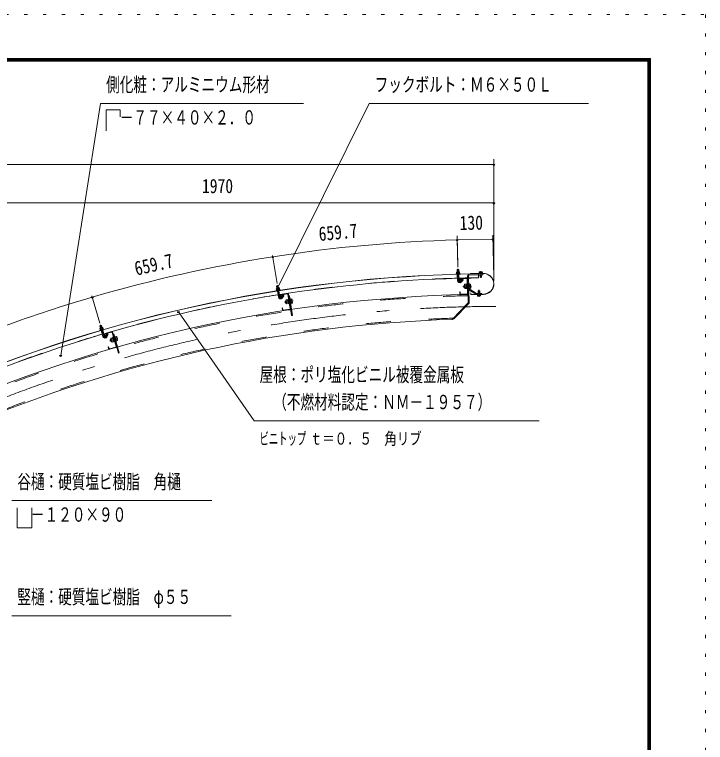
# Model space of a CAD drawing. Units: millimetres, scale not verified. Extents: x -31546 to 31551, y -14700 to 14700.
# Drawn here: x 22726 to 31551, y 5408 to 14700 of the extents above; entities that cross this region are included whole.
import ezdxf
from ezdxf.enums import TextEntityAlignment as Align

# ---------------------------------------------------------------- set-up
doc = ezdxf.new("R2010")
doc.units = ezdxf.units.MM
doc.header["$LTSCALE"] = 80
for name, pattern in [('USER2', [10, 4, -6]), ('USER3', [24, 12, -5, 2, -5]), ('USER4', [3, 0.5, -2.5])]:
    doc.linetypes.add(name, pattern=pattern)
for name, color, linetype, lineweight in [('0-6_2-02BOLD', 7, 'Continuous', 18), ('0-7_2-12HIDDEN', 3, 'USER2', 18), ('0-8_2-22CENTER', 3, 'USER3', 18), ('0-9_2-42THIN', 4, 'Continuous', 18), ('0-A_2-52DIM', 3, 'Continuous', 18), ('0-C_F-F1PAPER', 5, 'Continuous', 18), ('0-D_F-E_J_ADD', 5, 'USER4', 18)]:
    doc.layers.add(name, color=color, linetype=linetype, lineweight=lineweight)
doc.styles.add('ＭＳ ゴシック', font='')
doc.styles.get('ＭＳ ゴシック').set_extended_font_data('MS Gothic')

msp = doc.modelspace()

# ---------------------------------------------------------------- linework, layer by layer
at = {"layer": '0-6_2-02BOLD'}
for p, q in [((28378.97, 11442.02), (28382.37, 11445.61)), ((28378.97, 11442.02), (28399.96, 11442.59)), ((28379.73, 11413.51), (28378.97, 11442.02)), ((28382.37, 11445.61), (28396.36, 11445.99)), ((28396.36, 11445.99), (28399.96, 11442.59)), ((28400.72, 11414.07), (28399.96, 11442.59)), ((28412.7, 11391.64), (28368.97, 11390.46)), ((28373.08, 11413.33), (28370.08, 11411.49)), ((28370.08, 11411.49), (28370.5, 11395.75)), ((28370.64, 11390.51), (28370.79, 11384.91)), ((28411.19, 11386), (28370.79, 11384.91)), ((28407.37, 11414.25), (28373.08, 11413.33)), ((28380.17, 11411.76), (28380.59, 11396.03)), ((28382.7, 11302.87), (28380.54, 11383.42)), ((28402.22, 11358.19), (28381.23, 11357.62)), ((28400.37, 11412.3), (28400.8, 11396.57)), ((28403.69, 11303.43), (28401.53, 11383.98)), ((28411.04, 11391.6), (28411.19, 11386)), ((28412.57, 11396.89), (28412.7, 11391.64)), ((28513.89, 11366.62), (28520.81, 11020.89)), ((28525.08, 11366.85), (28532.1, 11016.48)), ((28531.72, 11385.19), (28709.48, 11388.74)), ((28531.95, 11373.99), (28709.71, 11377.54)), ((28548.37, 11392.87), (28711.79, 11396.14)), ((28548.37, 11392.87), (28548.4, 11391.12)), ((28711.82, 11394.39), (28548.4, 11391.12)), ((28653.43, 11390.58), (28654.08, 11338.08)), ((28659.36, 11400.69), (28703.1, 11401.57)), ((28659.36, 11400.69), (28659.47, 11395.09)), ((28663.81, 11414.78), (28660.78, 11412.96)), ((28660.78, 11412.96), (28661.03, 11400.73)), ((28670.99, 11387.97), (28670.88, 11393.57)), ((28670.89, 11413.16), (28671.13, 11400.93)), ((28671.71, 11351.93), (28671.22, 11376.77)), ((28671.72, 11351.93), (28692.71, 11352.35)), ((28671.72, 11351.93), (28675.29, 11348.5)), ((28689.28, 11348.78), (28675.29, 11348.5)), ((28689.28, 11348.78), (28692.71, 11352.35)), ((28691.09, 11413.56), (28691.34, 11401.33)), ((28691.99, 11388.39), (28691.87, 11393.99)), ((28692.71, 11352.35), (28692.21, 11377.2)), ((28703.1, 11401.57), (28703.22, 11395.97)), ((28709.48, 11388.74), (28709.71, 11377.54)), ((28409.75, 11322.53), (28410.22, 11298.74)), ((28415.83, 11298.85), (28410.22, 11298.74)), ((28415.35, 11322.65), (28415.83, 11298.85)), ((28503.31, 11335.61), (28420.73, 11333.95)), ((28503.42, 11330.01), (28420.84, 11328.36)), ((28431.02, 11284.35), (28455.09, 11309.75)), ((28468.39, 11243.89), (28463.24, 11238.54)), ((28468.39, 11243.89), (28475.38, 11244.03)), ((28468.39, 11243.89), (28468.95, 11215.9)), ((28504.81, 11260.38), (28510.41, 11260.48)), ((28504.81, 11260.38), (28506, 11200.88)), ((28509.13, 11324.52), (28512.88, 11136.96)), ((28515.21, 11300.84), (28526.4, 11301.07)), ((28532.8, 11260.94), (28527.21, 11260.82)), ((28532.8, 11260.94), (28533.99, 11201.44)), ((28549.68, 11257.79), (28532.88, 11257.45)), ((28549.95, 11244.66), (28533.14, 11244.32)), ((28552.21, 11253.62), (28549.68, 11257.79)), ((26072.02, 11200.53), (26069.28, 11198.31)), ((26069.28, 11198.31), (26071.72, 11182.76)), ((26113.29, 11189.29), (26070.07, 11182.5)), ((26070.07, 11182.5), (26070.88, 11177.32)), ((26105.91, 11205.84), (26072.02, 11200.53)), ((26072.53, 11177.58), (26073.4, 11172.04)), ((26113.33, 11178.31), (26073.4, 11172.04)), ((26074.17, 11229.73), (26094.92, 11232.99)), ((26078.59, 11201.56), (26074.17, 11229.73)), ((26079.26, 11199.87), (26081.7, 11184.33)), ((26095.76, 11092.22), (26083.26, 11171.82)), ((26099.34, 11204.81), (26094.92, 11232.99)), ((26099.22, 11203.01), (26101.66, 11187.47)), ((26116.5, 11095.47), (26104.01, 11175.08)), ((26112.46, 11183.84), (26113.33, 11178.31)), ((28418.63, 11158.88), (28413.03, 11158.77)), ((28413.03, 11158.77), (28413.5, 11134.97)), ((28418.63, 11158.88), (28419.1, 11135.08)), ((28463.59, 11221.04), (28463.24, 11238.54)), ((28463.59, 11221.04), (28468.95, 11215.9)), ((28468.95, 11215.9), (28475.94, 11216.04)), ((28477.84, 11243.21), (28498.15, 11243.62)), ((28478.36, 11216.95), (28498.67, 11217.36)), ((28505.41, 11230.63), (28498.27, 11237.49)), ((28498.41, 11230.49), (28505.54, 11223.63)), ((28505.96, 11203.33), (28498.95, 11203.19)), ((28506, 11200.88), (28511.6, 11201)), ((28619.04, 11130.94), (28525.51, 11190.62)), ((28533.99, 11201.44), (28528.39, 11201.34)), ((28625.06, 11140.38), (28531.54, 11200.06)), ((28550.47, 11218.39), (28533.66, 11218.06)), ((28650.78, 11173.67), (28647.35, 11170.1)), ((28668.34, 11170.52), (28647.35, 11170.1)), ((28647.35, 11170.1), (28647.96, 11139.66)), ((28650.78, 11173.67), (28664.77, 11173.95)), ((28668.34, 11170.52), (28664.77, 11173.95)), ((28668.34, 11170.52), (28668.95, 11140.08)), ((26108.01, 11149.58), (26087.26, 11146.33)), ((26120.05, 11115.19), (26123.58, 11091.65)), ((26211.15, 11140.18), (26129.47, 11127.93)), ((26211.99, 11134.64), (26130.3, 11122.39)), ((26146.05, 11080.05), (26166.66, 11108.34)), ((26194.04, 11053.73), (26195.82, 11058.27)), ((26195.82, 11058.27), (26215.91, 11061.28)), ((26222.68, 11063.34), (26215.75, 11062.3)), ((26215.75, 11062.3), (26223.85, 11008.3)), ((26218.35, 11129.93), (26246.18, 10944.41)), ((26222.32, 11065.76), (26227.86, 11066.59)), ((26223.9, 11130.77), (26264.8, 10858.01)), ((26227.42, 11107.22), (26238.5, 11108.89)), ((26238.5, 11108.89), (26275.87, 10859.68)), ((26250.01, 11069.92), (26244.47, 11069.08)), ((26250.01, 11069.92), (26258.83, 11011.07)), ((26267.15, 11068.97), (26250.52, 11066.47)), ((26270.19, 11065.15), (26267.15, 11068.97)), ((26270.19, 11065.15), (26276.73, 11021.54)), ((28507.4, 11131.25), (28424.81, 11129.59)), ((28507.51, 11125.65), (28424.92, 11123.99)), ((28555.06, 11145.86), (28555.38, 11130.11)), ((28717.12, 11129.84), (28558.95, 11126.68)), ((28717.15, 11128.1), (28558.98, 11124.93)), ((28636.95, 11120.89), (28636.84, 11126.49)), ((28680.69, 11121.76), (28636.95, 11120.89)), ((28648.97, 11108.89), (28648.72, 11121.12)), ((28669.17, 11109.3), (28668.93, 11121.53)), ((28676.25, 11107.67), (28679.27, 11109.5)), ((28679.27, 11109.5), (28679.03, 11121.73)), ((28680.69, 11121.76), (28680.58, 11127.36)), ((26188.31, 11044.73), (26183.89, 11038.77)), ((26186.49, 11021.46), (26183.89, 11038.77)), ((26186.49, 11021.46), (26192.46, 11017.04)), ((26188.31, 11044.73), (26195.23, 11045.77)), ((26188.31, 11044.73), (26192.46, 11017.04)), ((26192.46, 11017.04), (26199.38, 11018.08)), ((26197.77, 11045.28), (26217.86, 11048.3)), ((26201.66, 11019.3), (26221.75, 11022.31)), ((26226.73, 11036.34), (26218.77, 11042.23)), ((26219.81, 11035.3), (26227.77, 11029.42)), ((26230.78, 11009.34), (26223.85, 11008.3)), ((26269.1, 11055.98), (26252.47, 11053.48)), ((26258.83, 11011.07), (26253.29, 11010.24)), ((26272.99, 11030), (26256.37, 11027.5)), ((28316.91, 10808.68), (28520.81, 11020.89)), ((26149.89, 10954.03), (26144.35, 10953.21)), ((26144.35, 10953.21), (26147.87, 10929.66)), ((26149.89, 10954.03), (26153.42, 10930.5)), ((26241.47, 10938.04), (26159.78, 10925.79)), ((26242.3, 10932.5), (26160.61, 10920.25)), ((26275.87, 10859.68), (26264.8, 10858.01)), ((23817.39, 10693.81), (23814.95, 10691.25)), ((23814.95, 10691.25), (23819.37, 10676.15)), ((23815.76, 10723.05), (23835.92, 10728.94)), ((23823.77, 10695.67), (23815.76, 10723.05)), ((23850.31, 10703.44), (23817.39, 10693.81)), ((23859.76, 10687.97), (23817.76, 10675.68)), ((23824.65, 10694.09), (23829.06, 10678.99)), ((23843.93, 10701.57), (23835.92, 10728.94)), ((23844.04, 10699.76), (23848.46, 10684.66)), ((23817.76, 10675.68), (23819.24, 10670.65)), ((23820.84, 10671.11), (23822.41, 10665.74)), ((23861.2, 10677.08), (23822.41, 10665.74)), ((23854.84, 10589.45), (23832.22, 10666.78)), ((23859.62, 10647.91), (23839.46, 10642.02)), ((23874.99, 10595.34), (23852.38, 10672.68)), ((23859.63, 10682.46), (23861.2, 10677.08)), ((23875.98, 10615.35), (23882.51, 10592.46)), ((23881.37, 10616.89), (23887.9, 10594)), ((23887.9, 10594), (23882.51, 10592.46)), ((23963.12, 10651.84), (23883.68, 10629.19)), ((23964.65, 10646.45), (23885.22, 10623.81)), ((23887.86, 10593.93), (23904.66, 10624.63)), ((23904.66, 10624.63), (23923.08, 10614.55)), ((23906.28, 10583.85), (23923.08, 10614.55)), ((23971.58, 10642.6), (24023.01, 10462.19)), ((23976.96, 10644.14), (24052.57, 10378.9)), ((23952.72, 10554.25), (23949.11, 10547.76)), ((23953.91, 10530.93), (23949.11, 10547.76)), ((23952.72, 10554.25), (23959.46, 10556.17)), ((23952.72, 10554.25), (23960.4, 10527.32)), ((23957.25, 10563.91), (23958.44, 10568.64)), ((23958.44, 10568.64), (23977.97, 10574.2)), ((23962.03, 10556), (23981.57, 10561.57)), ((23969.24, 10530.74), (23988.77, 10536.31)), ((23984.42, 10577.11), (23977.69, 10575.2)), ((23977.69, 10575.2), (23992.65, 10522.69)), ((23991.9, 10550.86), (23983.25, 10555.68)), ((23983.75, 10579.47), (23989.14, 10581.01)), ((23985.17, 10548.94), (23993.83, 10544.13)), ((23999.39, 10524.61), (23992.65, 10522.69)), ((24010.67, 10587.15), (24005.29, 10585.61)), ((24010.67, 10587.15), (24026.99, 10529.93)), ((24027.8, 10588.41), (24011.63, 10583.8)), ((24031.4, 10575.78), (24015.23, 10571.17)), ((24026.99, 10529.93), (24021.6, 10528.39)), ((24038.6, 10550.52), (24022.43, 10545.91)), ((24031.3, 10585.02), (24027.8, 10588.41)), ((23926.28, 10459.36), (23920.89, 10457.83)), ((23920.89, 10457.83), (23927.42, 10434.94)), ((23926.28, 10459.36), (23932.8, 10436.48)), ((24019.15, 10455.27), (23939.72, 10432.62)), ((24020.69, 10449.88), (23941.26, 10427.24))]:
    msp.add_line(p, q, dxfattribs=at)
for points in [[(28412.57, 11396.89), (28368.83, 11395.71), (28368.97, 11390.46)], [(28407.37, 11414.25), (28410.47, 11412.57), (28410.9, 11396.84)], [(28663.81, 11414.78), (28698.1, 11415.47), (28701.19, 11413.76), (28701.43, 11401.54)], [(28415.77, 11298.79), (28439.84, 11324.2), (28455.09, 11309.75)], [(28475.22, 11252.08), (28477.57, 11256.34), (28497.88, 11256.75)], [(28475.22, 11252.08), (28476.1, 11207.99), (28478.62, 11203.81), (28498.93, 11204.22)], [(28504.86, 11257.92), (28497.86, 11257.78), (28498.95, 11203.19)], [(28552.21, 11253.62), (28553.09, 11209.53), (28550.74, 11205.26), (28533.93, 11204.93)], [(26113.29, 11189.29), (26114.1, 11184.1), (26070.88, 11177.32)], [(26074.17, 11229.73), (26077.08, 11233.73), (26090.92, 11235.9), (26094.92, 11232.99)], [(26105.91, 11205.84), (26109.2, 11204.57), (26111.64, 11189.03)], [(26125.59, 11116.02), (26129.13, 11092.48), (26123.58, 11091.65)], [(26129.08, 11092.42), (26149.69, 11120.71), (26166.66, 11108.34)], [(26222.32, 11065.76), (26231.14, 11006.92), (26236.68, 11007.75)], [(28555.06, 11145.86), (28553.31, 11145.82), (28553.63, 11130.08)], [(28628.97, 11139.28), (28693.45, 11140.57), (28693.67, 11129.37)], [(28676.25, 11107.67), (28641.96, 11106.98), (28638.86, 11108.69), (28638.62, 11120.92)], [(26194.04, 11053.73), (26200.58, 11010.12), (26203.61, 11006.31), (26223.7, 11009.32)], [(26276.73, 11021.54), (26274.94, 11017.01), (26258.31, 11014.52)], [(28326.82, 10818.98), (28334.89, 10811.22), (28532.1, 11016.48)], [(23815.76, 10723.05), (23818.14, 10727.39), (23831.57, 10731.33), (23835.92, 10728.94)], [(23859.76, 10687.97), (23861.23, 10682.92), (23819.24, 10670.65)], [(23850.31, 10703.44), (23853.74, 10702.6), (23858.16, 10687.5)], [(23983.48, 10621.25), (23994.26, 10624.32), (24063.34, 10381.98), (24052.57, 10378.9)], [(23953.91, 10530.93), (23960.4, 10527.32), (23967.13, 10529.24)], [(23957.25, 10563.91), (23969.34, 10521.5), (23972.84, 10518.11), (23992.37, 10523.68)], [(23983.75, 10579.47), (24000.06, 10522.25), (24005.45, 10523.79)], [(24031.3, 10585.02), (24043.39, 10542.61), (24042.2, 10537.89), (24026.03, 10533.28)]]:
    msp.add_lwpolyline(points, dxfattribs=at)
for centre, radius, start, end in [((28871.82, -6526.52), 17918.42, 90.69833, 114.33472), ((28871.82, -6526.52), 17916.67, 90.69833, 114.33472), ((28375.3, 11405.28), 8.11, 52.99149, 91.53772), ((28391.03, 11384.02), 29.79, 71.70639, 111.36684), ((28405.59, 11406.09), 8.11, 91.53772, 130.06915), ((28871.82, -6526.52), 17865.92, 90.69833, 91.50403), ((28532.09, 11366.99), 18.2, 91.146, 181.146), ((28532.09, 11366.99), 7, 91.146, 181.146), ((28665.96, 11406.71), 8.11, 52.61456, 91.146), ((28681.55, 11385.35), 29.79, 71.31689, 110.97733), ((28696.26, 11407.32), 8.11, 91.146, 129.69225), ((28714.47, 11262.12), 134.05, 271.146, 91.146), ((28714.47, 11262.12), 132.3, 271.146, 91.146), ((28871.82, -6526.52), 17865.92, 91.57138, 98.8867), ((28410.69, 11303.61), 28, 181.51164, 316.53772), ((28410.69, 11303.61), 7, 181.48558, 316.53772), ((28420.95, 11322.76), 11.2, 91.146, 181.146), ((28420.95, 11322.76), 5.6, 91.146, 181.146), ((28485.33, 11249.93), 10.07, 181.146, 221.87283), ((28503.53, 11324.41), 11.2, 1.146, 91.146), ((28503.53, 11324.41), 5.6, 1.146, 91.146), ((28516.04, 11230.84), 36.61, 340.12061, 22.17142), ((28542.19, 11251.07), 10.07, 320.41917, 1.146), ((26075.25, 11192.83), 8.11, 60.37416, 98.92039), ((26093.59, 11173.76), 29.79, 79.08907, 118.74951), ((26105.2, 11197.52), 8.11, 98.92039, 137.45183), ((28512.27, 11230.77), 36.61, 160.12059, 202.17142), ((28486.12, 11210.54), 10.07, 140.41917, 181.146), ((28535.31, 11205.96), 18.2, 181.146, 237.45593), ((28535.31, 11205.96), 7, 181.146, 237.45593), ((28542.98, 11211.67), 10.07, 1.146, 41.87283), ((28871.82, -6526.52), 17655.92, 91.146, 114.19534), ((28871.82, -6526.52), 17865.92, 98.95406, 106.26938), ((26123.42, 11096.54), 28, 188.89432, 323.92039), ((26123.42, 11096.54), 7, 188.86824, 323.92039), ((26131.13, 11116.86), 11.2, 98.52867, 188.52867), ((26131.13, 11116.86), 5.6, 98.52867, 188.52867), ((26212.82, 11129.1), 11.2, 8.52867, 98.52867), ((26212.82, 11129.1), 5.6, 8.52867, 98.52867), ((26260.58, 11061.34), 10.07, 327.80185, 8.52867), ((28424.7, 11135.19), 11.2, 181.146, 271.146), ((28424.7, 11135.19), 5.6, 181.146, 271.146), ((28507.28, 11136.85), 5.6, 271.146, 1.146), ((28507.28, 11136.85), 11.2, 271.146, 1.146), ((28558.87, 11130.18), 5.25, 181.146, 271.146), ((28558.87, 11130.18), 3.5, 181.146, 271.146), ((28628.83, 11146.28), 18.2, 237.45593, 271.146), ((28628.83, 11146.28), 7, 237.45593, 271.146), ((28643.79, 11115.13), 8.11, 271.146, 309.69225), ((28658.51, 11137.11), 29.79, 251.31689, 290.97733), ((28674.1, 11115.74), 8.11, 232.61456, 271.146), ((26204.34, 11052.91), 10.07, 188.52867, 229.25551), ((26233.51, 11037.36), 36.61, 167.50327, 209.55408), ((26210.18, 11013.94), 10.07, 147.80185, 188.52867), ((26237.25, 11037.92), 36.61, 347.50327, 29.55408), ((26266.42, 11022.37), 10.07, 8.52867, 49.25551), ((26158.95, 10931.33), 11.2, 188.52867, 278.52867), ((26158.95, 10931.33), 5.6, 188.52867, 278.52867), ((26240.64, 10943.58), 5.6, 278.52867, 8.52867), ((26240.64, 10943.58), 11.2, 278.52867, 8.52867), ((28871.82, -6526.52), 17344.08, 91.83345, 112.94801), ((23821.58, 10686.59), 8.11, 67.75682, 106.30305), ((23842.21, 10670.03), 29.79, 86.47173, 126.13219), ((23850.67, 10695.09), 8.11, 106.30305, 144.8345), ((28871.82, -6526.52), 17865.92, 106.33673, 113.65205), ((23881.71, 10597.29), 7, 196.25092, 331.30305), ((23886.75, 10618.42), 11.2, 105.91135, 195.91135), ((23886.75, 10618.42), 5.6, 105.91135, 195.91135), ((23966.19, 10641.07), 11.2, 15.91135, 105.91135), ((23966.19, 10641.07), 5.6, 15.91135, 105.91135), ((23881.71, 10597.29), 28, 196.27699, 331.30305), ((23967.57, 10564.41), 10.07, 195.91135, 236.63817), ((23998.5, 10552.74), 36.61, 174.88594, 216.93675), ((23978.38, 10526.51), 10.07, 155.18452, 195.91135), ((24002.14, 10553.78), 36.61, 354.88594, 36.93675), ((24022.27, 10580.01), 10.07, 335.18452, 15.91135), ((24033.06, 10542.11), 10.07, 15.91135, 56.63817), ((23938.18, 10438.01), 11.2, 195.91135, 285.91135), ((23938.18, 10438.01), 5.6, 195.91135, 285.91135), ((24017.62, 10460.66), 5.6, 285.91135, 15.91135), ((24017.62, 10460.66), 11.2, 285.91135, 15.91135)]:
    msp.add_arc(centre, radius, start, end, dxfattribs=at)
at = {"layer": '0-7_2-12HIDDEN'}
for radius, start, end in [(17867.67, 90.69833, 91.50404), (17867.67, 91.57138, 98.8867), (17641.22, 91.146, 114.19611), (17867.67, 98.95406, 106.26938), (17358.77, 91.78378, 112.98013), (17867.67, 106.33672, 113.65205)]:
    msp.add_arc((28871.82, -6526.52), radius, start, end, dxfattribs=at)
at = {"layer": '0-8_2-22CENTER'}
for p, q in [((28389.11, 11455.43), (28393.2, 11303.14)), ((28680.74, 11425.63), (28682.49, 11338.14)), ((26082.51, 11244.33), (26106.13, 11093.83)), ((28454.69, 11324.6), (28423.39, 11291.57)), ((28563.15, 11231.78), (28452.92, 11229.58)), ((28659.31, 11096.83), (28657.57, 11184.31)), ((26164.36, 11123.02), (26137.56, 11086.24)), ((26174.81, 11028.56), (26283.84, 11044.91)), ((23822.16, 10738.6), (23864.92, 10592.38)), ((23918.91, 10628.8), (23897.07, 10588.89)), ((23941.42, 10536.47), (24047.44, 10566.69))]:
    msp.add_line(p, q, dxfattribs=at)
for centre, radius, start, end in [((28410.69, 11303.61), 17.5, 181.5377, 316.5377), ((26123.42, 11096.54), 17.5, 188.92038, 323.92038), ((28871.82, -6526.52), 17500, 90, 114.75879), ((23881.71, 10597.29), 17.5, 196.30305, 331.30305)]:
    msp.add_arc(centre, radius, start, end, dxfattribs=at)
at = {"layer": '0-9_2-42THIN'}
for p, q in [((28382.53, 11413.59), (28381.69, 11444.89)), ((28397.93, 11413.99), (28397.08, 11445.31)), ((28381.36, 11352.77), (28384.03, 11357.7)), ((28384.03, 11357.7), (28383.34, 11383.49)), ((28673.68, 11393.63), (28673.8, 11388.03)), ((28674.02, 11376.83), (28674.57, 11349.19)), ((28689.08, 11393.93), (28689.19, 11388.34)), ((28689.42, 11377.14), (28689.96, 11349.5)), ((26081.36, 11201.99), (26076.5, 11232.94)), ((26090.03, 11146.76), (26086.03, 11172.25)), ((26096.57, 11204.38), (26091.71, 11235.32)), ((28475.45, 11240.53), (28464.95, 11240.32)), ((28475.87, 11219.54), (28465.38, 11219.33)), ((28650.76, 11139.72), (28650.09, 11172.96)), ((28666.15, 11140.03), (28665.49, 11173.27)), ((26088.01, 11141.53), (26090.03, 11146.76)), ((26195.75, 11042.31), (26185.36, 11040.76)), ((26198.86, 11021.55), (26188.48, 11019.99)), ((23826.46, 10696.46), (23817.66, 10726.52)), ((23841.24, 10700.78), (23832.45, 10730.85)), ((23856.93, 10647.13), (23849.69, 10671.89)), ((23860.98, 10643.26), (23856.93, 10647.13)), ((23960.42, 10552.8), (23950.31, 10549.92)), ((23966.17, 10532.61), (23956.08, 10529.73))]:
    msp.add_line(p, q, dxfattribs=at)
for points in [[(28402.36, 11353.34), (28399.43, 11358.11), (28398.73, 11383.91)], [(26108.76, 11144.79), (26105.25, 11149.15), (26101.24, 11174.64)], [(23840.82, 10637.36), (23842.15, 10642.8), (23834.91, 10667.57)]]:
    msp.add_lwpolyline(points, dxfattribs=at)
at = {"layer": '0-A_2-52DIM'}
for p, q in [((23826.02, 13565.9), (23316.42, 10347.72)), ((26416.02, 13565.9), (23826.02, 13565.9)), ((27256.02, 13565.9), (26090.15, 11216.94)), ((30056.01, 13565.9), (27256.02, 13565.9)), ((28848.52, 11297.12), (28848.52, 12855.45)), ((28848.52, 12785.45), (13903.51, 12785.45)), ((28862.52, 12785.45), (28834.52, 12785.45)), ((13903.51, 12295.45), (28848.52, 12295.45)), ((28862.52, 12295.45), (28834.52, 12295.45)), ((28393.23, 11823.53), (28365.23, 11823.53)), ((28388.08, 11499.87), (28378.18, 11876.02)), ((28378.78, 11840.02), (28388.56, 11475.94)), ((28848.76, 11832.65), (28820.76, 11832.65)), ((28846.86, 11346.56), (28833.71, 11885.14)), ((26079.33, 11264.6), (26022.85, 11624.41)), ((26039.41, 11608.12), (26011.41, 11608.12)), ((26104.15, 11216.94), (26076.15, 11216.94)), ((23732.78, 11092.03), (23704.78, 11092.03)), ((23714.16, 11107.86), (23816.4, 10758.29)), ((24833.36, 10904.41), (24805.36, 10904.41)), ((25786.02, 9512.9), (24819.36, 10904.41)), ((23330.42, 10347.72), (23302.42, 10347.72)), ((25786.02, 9512.9), (29426.02, 9512.9)), ((22691.37, 8496.09), (25246.38, 8496.09)), ((22691.37, 7026.09), (25491.38, 7026.09))]:
    msp.add_line(p, q, dxfattribs=at)
for points in [[(23896.02, 13215.9), (23896.02, 13483.92), (24076.31, 13483.92), (24076.31, 13393.77)], [(28379.23, 11823.53), (28834.76, 11832.65), (28836.21, 11878.94)], [(22761.37, 8403.61), (22761.37, 8146.09), (22945.67, 8146.09), (22945.67, 8403.61)]]:
    msp.add_lwpolyline(points, dxfattribs=at)
for centre, radius, start, end in [((28848.52, 12785.45), 14, 180, 0), ((28848.52, 12295.45), 14, 180, 0), ((28871.85, -6526.63), 18356.77, 91.53778, 98.92041), ((28379.23, 11823.53), 14, 180, 0), ((28834.76, 11832.65), 14, 180, 0), ((28871.86, -6526.64), 18356.79, 98.92041, 106.30302), ((26025.41, 11608.12), 14, 180, 0), ((26090.15, 11216.94), 14, 180, 0), ((28871.81, -6526.48), 18356.62, 106.30302, 113.68571), ((23718.78, 11092.03), 14, 180, 0), ((24819.36, 10904.41), 14, 180, 0), ((23316.42, 10347.72), 14, 180, 0)]:
    msp.add_arc(centre, radius, start, end, dxfattribs=at)
at = {"layer": '0-C_F-F1PAPER'}
for p, q in [((-9328.87, 14140), (30851.13, 14140)), ((-9325.37, 14136.5), (30847.63, 14136.5)), ((-9321.87, 14133), (30844.13, 14133)), ((-9318.37, 14129.5), (30840.63, 14129.5)), ((-9314.87, 14126), (30837.13, 14126)), ((30837.13, -13986), (30837.13, 14126)), ((30844.13, -13993), (30844.13, 14133)), ((30851.13, -14000), (30851.13, 14140)), ((-9311.37, 14122.5), (30833.63, 14122.5)), ((-9307.87, 14119), (30830.13, 14119)), ((-9304.37, 14115.5), (30826.63, 14115.5)), ((-9300.87, 14112), (30823.13, 14112)), ((-9297.37, 14108.5), (30819.63, 14108.5)), ((-9293.87, 14105), (30816.13, 14105)), ((30816.13, -13965), (30816.13, 14105)), ((30830.13, -13979), (30830.13, 14119))]:
    msp.add_line(p, q, dxfattribs=at)
for points in [[(-9325.37, -13996.5), (30847.63, -13996.5), (30847.63, 14136.5)], [(-9318.37, -13989.5), (30840.63, -13989.5), (30840.63, 14129.5)], [(-9311.37, -13982.5), (30833.63, -13982.5), (30833.63, 14122.5)], [(-9304.37, -13975.5), (30826.63, -13975.5), (30826.63, 14115.5)], [(-9300.87, -13972), (30823.13, -13972), (30823.13, 14112)], [(-9297.37, -13968.5), (30819.63, -13968.5), (30819.63, 14108.5)]]:
    msp.add_lwpolyline(points, dxfattribs=at)
at = {"layer": '0-D_F-E_J_ADD'}
msp.add_line((31551.13, 14700), (31551.13, -14700), dxfattribs=at)
msp.add_lwpolyline([(-10028.87, -14700), (-10028.87, 14700), (31551.13, 14700)], dxfattribs=at)

# ---------------------------------------------------------------- texts
at = {"layer": '0-A_2-52DIM', "color": 7, "style": 'ＭＳ ゴシック'}
for s, height, width, p in [('側化粧：アルミニウム形材', 182.3, 0.7, (23896.02, 13660.78)), ('フックボルト：Ｍ６×５０Ｌ', 182.3, 0.7, (27326.02, 13660.78)), ('\u3000－７７×４０×２．０', 182.3, 0.7, (23896.02, 13240.77)), ('1970', 182.3, 0.8, (25120.75, 12365.45)), ('屋根：ポリ塩化ビニル被覆金属板', 182.3, 0.7, (25856.02, 9957.77)), ('\u3000（不燃材料認定：ＮＭ－１９５７）', 182.3, 0.7, (25856.02, 9607.78)), ('ｔ＝０．５\u3000角リブ', 155, 0.75, (26499, 9162.9)), ('ビニトップ ', 155, 0.55, (25856.02, 9162.9)), ('谷樋：硬質塩ビ樹脂\u3000角樋', 182.3, 0.7, (22761.37, 8590.97)), ('\u3000－１２０×９０', 182.3, 0.7, (22761.37, 8170.96)), ('竪樋：硬質塩ビ樹脂\u3000φ５５', 182.3, 0.7, (22761.37, 7120.97))]:
    msp.add_text(s, height=height, dxfattribs=dict(at, width=width)).set_placement(p, align=Align.BOTTOM_LEFT)
at = {"layer": '0-A_2-52DIM', "color": 7, "style": 'ＭＳ ゴシック', "width": 0.8}
for s, rotation, p in [('130', 1.146, (28414.65, 11894.26)), ('659.7', 5.229, (26623.51, 11753.81)), ('659.7', 12.612, (24293.2, 11313.37))]:
    msp.add_text(s, height=182.3, rotation=rotation, dxfattribs=at).set_placement(p, align=Align.BOTTOM_LEFT)

doc.saveas('drawing.dxf')
